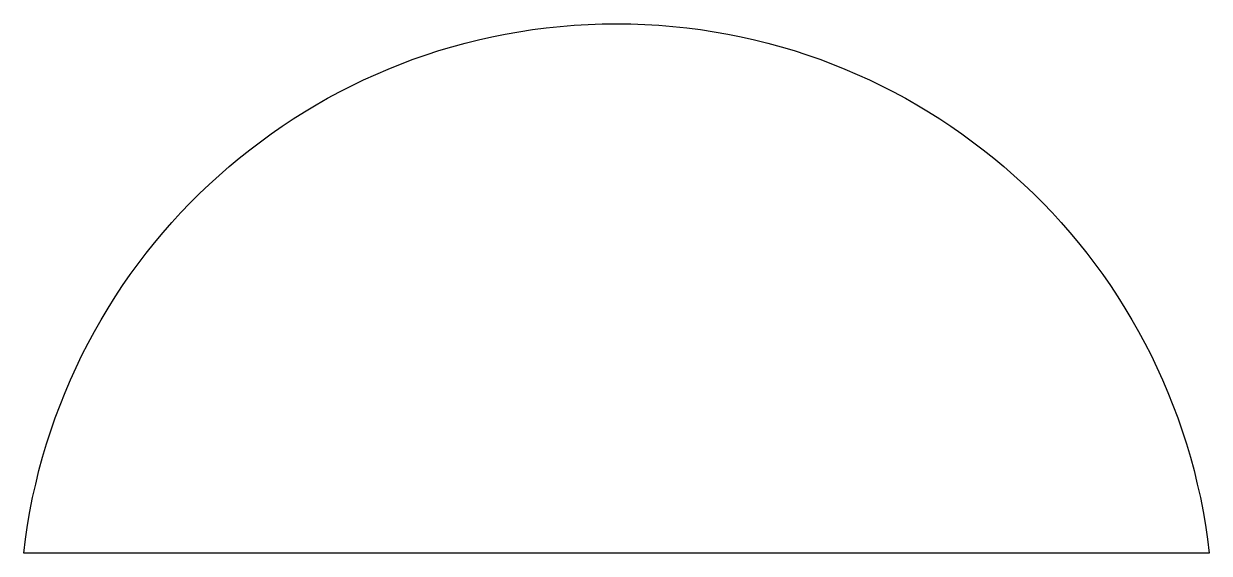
# Model space of a CAD drawing. Extents: x 0 to 390, y 0 to 174.
import ezdxf

# ---------------------------------------------------------------- set-up
doc = ezdxf.new("R2010")
doc.units = 0
doc.layers.get('0').update_dxf_attribs({"color": 2, "linetype": 'CONTINUOUS'})

msp = doc.modelspace()

# ---------------------------------------------------------------- linework, layer by layer
at = {"color": 2, "linetype": 'CONTINUOUS'}
msp.add_lwpolyline([(0, 0, -0.893344), (389.52, 0)], format="xyb", close=True, dxfattribs=at)

doc.saveas('drawing.dxf')
